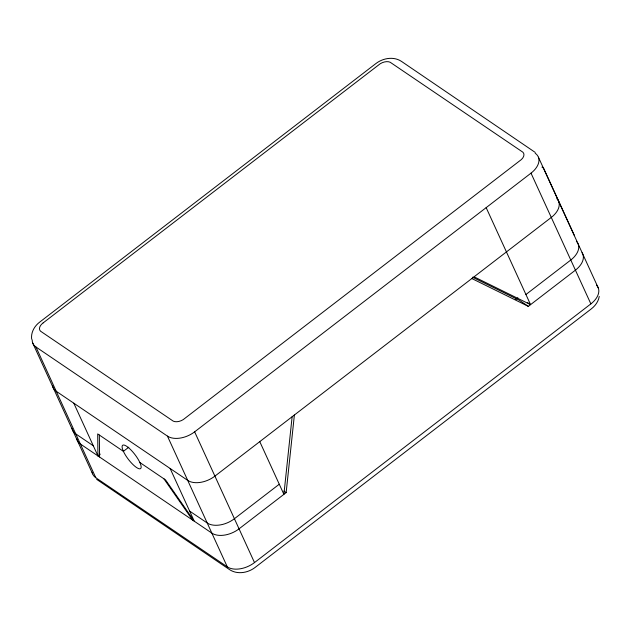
<?xml version="1.0" encoding="UTF-8"?>
<svg xmlns="http://www.w3.org/2000/svg" width="631" height="631" viewBox="0 0 631 631"><rect width="100%" height="100%" fill="white"/><g stroke="black" fill="none" stroke-linecap="round" stroke-linejoin="round"><path stroke-width="0.95" d="M292.129 416.736L283.903 494.349L259.767 441.629M76.706 438.466A20.602 12.683 -24.6 0 0 80.35 443.987L211.85 533.116A20.602 12.683 -24.6 0 0 239.054 528.841L286.143 492.622L294.377 415.017M599.237 296.428C598.472 301.492 595.254 305.869 591.247 308.93L255.105 567.443C247.983 572.956 237.209 574.833 229.439 569.548L96.653 479.355M73.803 403.185L97.939 455.905L100.25 454.123M128.795 447.198L123.4 451.346L97.695 433.923L97.939 455.905M32.181 339.738A20.602 12.683 -24.6 0 0 35.943 346.979L167.436 436.108A20.602 12.683 -24.6 0 0 194.64 431.841L531.01 173.146A20.602 12.683 -24.6 0 0 535.198 153.278M515.527 299.567L517.87 297.761M279.265 484.229L234.416 518.721A20.602 12.683 -24.6 0 1 207.213 522.996L189.631 511.071M525.938 294.519L570.787 260.027A20.602 12.683 -24.6 0 0 576.348 241.279M471.822 278.539L528.328 306.366L575.425 270.155A20.602 12.683 -24.6 0 0 582.058 252.708M92.15 472.209A20.602 12.683 -24.6 0 0 95.802 477.722L227.302 566.859A20.602 12.683 -24.6 0 0 254.498 562.584L590.868 303.89A20.602 12.683 -24.6 0 0 596.429 285.141M474.07 276.82L530.568 304.647L486.162 207.638M472.501 277.198L519.289 300.238L528.328 306.366M541.958 167.081L543.583 168.185L574.478 235.671M527.342 302.454L530.568 304.647M283.887 491.092L286.143 492.622M139.837 462.491L165.551 479.915L194.269 521.198L170.125 468.478M93.309 445.786L75.72 433.86A20.602 12.683 -24.6 0 1 72.068 428.346M535.238 152.426L401.561 61.452C393.791 56.167 383.017 58.044 375.895 63.557L39.753 322.07C34.484 325.975 30.769 332.466 31.668 339.155M163.902 478.803L192.621 520.086M538.409 157.182L598.267 287.925M531.01 173.146L590.868 303.89M194.64 431.841L254.498 562.584M167.436 436.108L227.302 566.859M35.943 346.979L95.802 477.722M32.733 343.075L92.591 473.818M99.335 435.035L99.58 457.018M52.562 385.746A20.602 12.683 -24.6 0 0 56.214 391.267L187.715 480.396A20.602 12.683 -24.6 0 0 214.919 476.121L551.281 217.435A20.602 12.683 -24.6 0 0 558.68 201.463M556.842 198.678A20.602 12.683 -24.6 0 1 557.914 199.988M43.137 322.906L42.025 323.845A8.802 5.419 -24.6 0 0 40.487 331.149L173.265 421.153A8.802 5.419 -24.6 0 0 183.274 419.583L521.395 159.54A8.802 5.419 -24.6 0 0 522.933 152.237L390.155 62.232A8.802 5.419 -24.6 0 0 380.146 63.802L43.137 322.906M123.4 451.346A14.718 4.062 52.4 0 0 139.908 468.833A14.718 4.062 52.4 0 0 131.548 450.573A14.718 4.062 52.4 0 0 123.4 451.346"/></g></svg>
